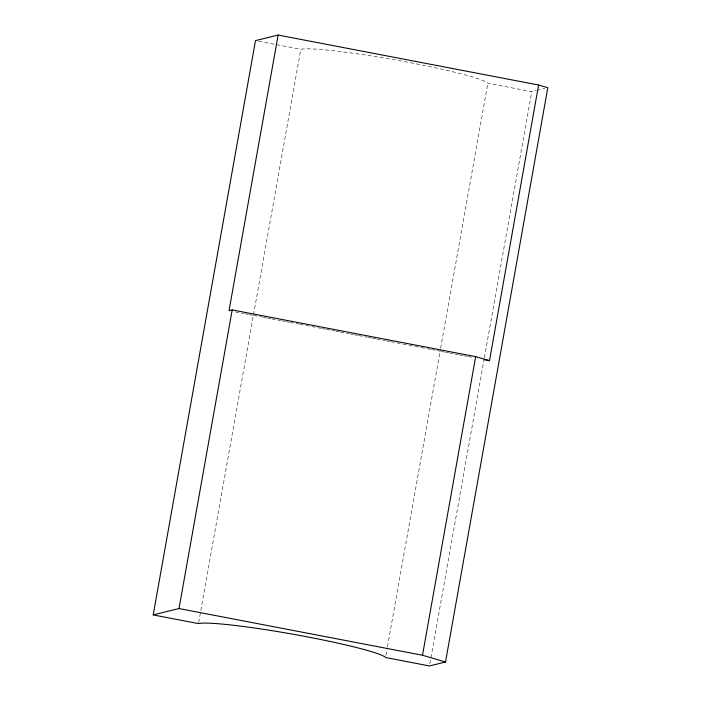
<?xml version="1.0" encoding="UTF-8"?>
<svg xmlns="http://www.w3.org/2000/svg" width="701" height="701" viewBox="0 0 701 701"><rect width="100%" height="100%" fill="white"/><g stroke="black" fill="none" stroke-linecap="round" stroke-linejoin="round"><path stroke-width="0.53" stroke-dasharray="3.5 2.63" d="M198.681 622.532L300.79 49.324A95.949 7.361 10.1 0 1 398.729 60.566A95.949 7.361 10.1 0 1 487.843 83.235L531.77 91.665L535.783 90.674M385.927 655.365L387.276 647.829M387.46 646.751L440.438 349.37M440.631 348.292L487.843 83.235M429.862 663.794L484.181 358.877M484.365 357.799L531.77 91.665M536.782 90.429L544.8 88.449M258.651 41.236L300.79 49.324M235.457 311.945L244.036 313.584M245.105 313.794L248.32 314.407M249.39 314.618L252.605 315.231M253.683 315.441L262.253 317.08M263.331 317.29L266.546 317.904M267.616 318.114L270.831 318.727M271.9 318.929L280.479 320.576M281.548 320.786L284.764 321.4M285.833 321.61L289.049 322.223M290.126 322.425L298.696 324.072M299.774 324.283L321.207 328.392M322.285 328.594L325.501 329.216M326.57 329.417L330.854 330.241M331.932 330.451L335.148 331.065M336.217 331.266L339.433 331.888M340.502 332.09L349.08 333.737M350.149 333.939L353.365 334.561M354.434 334.763L357.65 335.385M358.728 335.586L367.298 337.234M368.375 337.435L371.591 338.057M372.66 338.259L375.876 338.881M376.945 339.082L385.524 340.73M386.593 340.931L389.809 341.553M390.886 341.755L426.252 348.546M427.33 348.748L430.545 349.361M431.614 349.571L435.899 350.395M436.977 350.596L440.193 351.219M441.262 351.42L444.478 352.042M445.547 352.244L448.763 352.857M449.84 353.067L454.125 353.891M455.194 354.093L458.41 354.715M459.479 354.916L462.695 355.53M463.773 355.74L466.989 356.353M468.058 356.564L472.343 357.387"/><path stroke-width="1.05" d="M153.195 614.917L255.488 40.632L278.131 35.05L538.596 85.014L547.805 87.713L445.512 661.998L429.476 665.95L385.541 657.52A95.949 7.361 10.1 0 0 296.435 634.852A95.949 7.361 10.1 0 0 198.488 623.61L153.195 614.917L179.009 608.556L422.493 655.26L445.512 661.998M278.131 35.05L229.025 310.709L232.197 309.93L475.681 356.634L489.5 360.673L538.596 85.014M179.009 608.556L232.197 309.93M422.493 655.26L475.681 356.634M484.137 359.648L489.5 360.673"/></g></svg>
